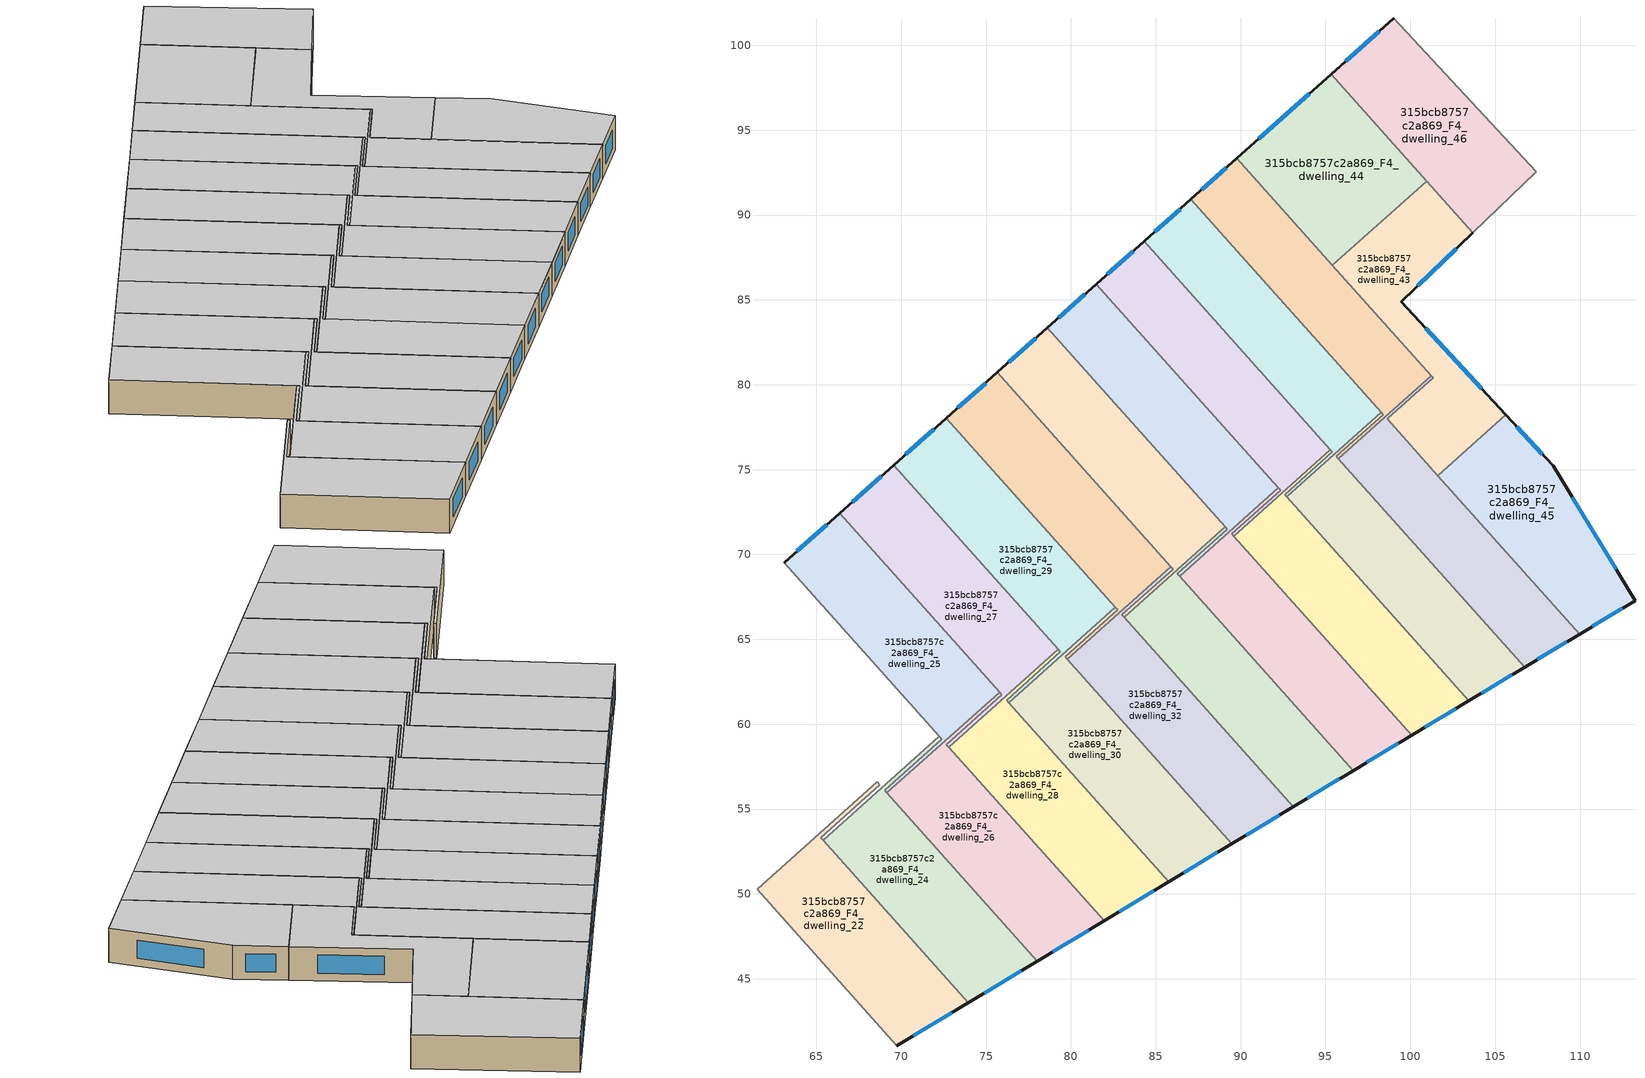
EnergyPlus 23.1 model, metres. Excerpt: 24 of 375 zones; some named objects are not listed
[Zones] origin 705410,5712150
315bcb8757c2a869_F4_dwelling_22
 floor to 315bcb8757c2a869_F3_dwelling_22 (EU_floor_Construction): 68.73,56.43 65.25,53.32 73.95,43.59 69.75,41.06 61.5,50.28 68.57,56.6 z12
 wall outside (EU_wall_Construction): 69.75,41.06 73.95,43.59 z12:15
 wall to 315bcb8757c2a869_F4_dwelling_21 (EU_wall_Construction): 68.57,56.6 61.5,50.28 z12:15
 wall to 315bcb8757c2a869_F4_dwelling_23 (EU_wall_Construction): 65.39,53.16 65.25,53.32 68.73,56.43 68.58,56.6 z12:15
 wall to 315bcb8757c2a869_F4_dwelling_20 (EU_wall_Construction): 61.5,50.28 69.75,41.06 z12:15
 wall to 315bcb8757c2a869_F4_dwelling_24 (EU_wall_Construction): 73.95,43.59 65.39,53.16 z12:15
 window (EU_Window_Construction): 70.72,41.64 72.98,43 z12.69:14.31
 ceiling to 315bcb8757c2a869_F5_dwelling_22 (EU_floor_Construction): 73.95,43.59 65.25,53.32 68.73,56.43 68.57,56.6 61.5,50.28 69.75,41.06 z15
315bcb8757c2a869_F4_dwelling_24
 floor to 315bcb8757c2a869_F3_dwelling_24 (EU_floor_Construction): 72.39,59.12 69.02,56.11 78.02,46.04 73.95,43.59 65.39,53.16 72.24,59.28 z12
 wall outside (EU_wall_Construction): 73.95,43.59 78.02,46.04 z12:15
 wall to 315bcb8757c2a869_F4_dwelling_23 (EU_wall_Construction): 72.24,59.28 65.39,53.16 z12:15
 wall to 315bcb8757c2a869_F4_dwelling_25 (EU_wall_Construction): 69.15,55.95 69.02,56.11 72.39,59.12 72.24,59.28 z12:15
 wall to 315bcb8757c2a869_F4_dwelling_26 (EU_wall_Construction): 78.02,46.04 69.16,55.95 z12:15
 window (EU_Window_Construction): 74.89,44.16 77.07,45.47 z12.69:14.31
 ceiling to 315bcb8757c2a869_F5_dwelling_24 (EU_floor_Construction): 78.02,46.04 69.02,56.11 72.39,59.12 72.24,59.28 65.39,53.16 73.95,43.59 z15
315bcb8757c2a869_F4_dwelling_25
 floor to 315bcb8757c2a869_F3_dwelling_25 (EU_floor_Construction): 66.37,72.42 75.79,61.88 69.16,55.95 69.02,56.11 72.39,59.12 63.1,69.5 z12
 wall outside (EU_wall_Construction): 66.37,72.42 63.1,69.5 z12:15
 wall to 315bcb8757c2a869_F4_dwelling_26 (EU_wall_Construction): 69.16,55.95 75.79,61.88 z12:15
 wall to 315bcb8757c2a869_F4_dwelling_23 (EU_wall_Construction): 63.1,69.5 72.24,59.28 z12:15
 wall to 315bcb8757c2a869_F4_dwelling_27 (EU_wall_Construction): 75.79,61.88 66.37,72.42 z12:15
 window (EU_Window_Construction): 65.62,71.75 63.86,70.18 z12.69:14.31
 ceiling to 315bcb8757c2a869_F5_dwelling_25 (EU_floor_Construction): 72.39,59.12 69.02,56.11 69.16,55.95 75.79,61.88 66.37,72.42 63.1,69.5 z15
315bcb8757c2a869_F4_dwelling_26
 floor to 315bcb8757c2a869_F3_dwelling_26 (EU_floor_Construction): 75.94,61.73 72.67,58.8 81.95,48.42 78.02,46.04 69.16,55.95 75.79,61.88 z12
 wall outside (EU_wall_Construction): 78.02,46.04 81.95,48.42 z12:15
 wall to 315bcb8757c2a869_F4_dwelling_27 (EU_wall_Construction): 72.8,58.65 72.67,58.8 75.94,61.73 75.79,61.88 z12:15
 wall to 315bcb8757c2a869_F4_dwelling_28 (EU_wall_Construction): 81.95,48.42 72.8,58.65 z12:15
 window (EU_Window_Construction): 78.93,46.59 81.04,47.87 z12.69:14.31
 ceiling to 315bcb8757c2a869_F5_dwelling_26 (EU_floor_Construction): 81.95,48.42 72.67,58.8 75.94,61.73 75.79,61.88 69.16,55.95 78.02,46.04 z15
315bcb8757c2a869_F4_dwelling_27
 floor to 315bcb8757c2a869_F3_dwelling_27 (EU_floor_Construction): 69.55,75.26 79.25,64.42 72.8,58.65 72.67,58.8 75.94,61.73 66.37,72.42 z12
 wall outside (EU_wall_Construction): 69.55,75.26 66.37,72.42 z12:15
 wall to 315bcb8757c2a869_F4_dwelling_28 (EU_wall_Construction): 72.8,58.65 79.25,64.42 z12:15
 wall to 315bcb8757c2a869_F4_dwelling_29 (EU_wall_Construction): 79.25,64.42 69.55,75.26 z12:15
 window (EU_Window_Construction): 68.82,74.61 67.11,73.08 z12.69:14.31
 ceiling to 315bcb8757c2a869_F5_dwelling_27 (EU_floor_Construction): 75.94,61.73 72.67,58.8 72.8,58.65 79.25,64.42 69.55,75.26 66.37,72.42 z15
315bcb8757c2a869_F4_dwelling_28
 floor to 315bcb8757c2a869_F3_dwelling_28 (EU_floor_Construction): 79.39,64.26 76.21,61.42 85.78,50.72 81.95,48.42 72.8,58.65 79.25,64.42 z12
 wall outside (EU_wall_Construction): 81.95,48.42 85.78,50.72 z12:15
 wall to 315bcb8757c2a869_F4_dwelling_29 (EU_wall_Construction): 76.34,61.27 76.21,61.42 79.39,64.26 79.25,64.42 z12:15
 wall to 315bcb8757c2a869_F4_dwelling_30 (EU_wall_Construction): 85.78,50.72 76.34,61.27 z12:15
 window (EU_Window_Construction): 82.84,48.95 84.89,50.19 z12.69:14.31
 ceiling to 315bcb8757c2a869_F5_dwelling_28 (EU_floor_Construction): 85.78,50.72 76.21,61.42 79.39,64.26 79.25,64.42 72.8,58.65 81.95,48.42 z15
315bcb8757c2a869_F4_dwelling_29
 floor to 315bcb8757c2a869_F3_dwelling_29 (EU_floor_Construction): 72.65,78.03 82.61,66.88 76.34,61.27 76.21,61.42 79.39,64.26 69.55,75.26 z12
 wall outside (EU_wall_Construction): 72.65,78.03 69.55,75.26 z12:15
 wall to 315bcb8757c2a869_F4_dwelling_30 (EU_wall_Construction): 76.34,61.27 82.61,66.88 z12:15
 wall to 315bcb8757c2a869_F4_dwelling_31 (EU_wall_Construction): 82.61,66.88 72.65,78.03 z12:15
 window (EU_Window_Construction): 71.93,77.39 70.27,75.9 z12.69:14.31
 ceiling to 315bcb8757c2a869_F5_dwelling_29 (EU_floor_Construction): 79.39,64.26 76.21,61.42 76.34,61.27 82.61,66.88 72.65,78.03 69.55,75.26 z15
315bcb8757c2a869_F4_dwelling_30
 floor to 315bcb8757c2a869_F3_dwelling_30 (EU_floor_Construction): 82.75,66.73 79.65,63.96 89.49,52.96 85.78,50.72 76.34,61.27 82.61,66.88 z12
 wall outside (EU_wall_Construction): 85.78,50.72 89.49,52.96 z12:15
 wall to 315bcb8757c2a869_F4_dwelling_31 (EU_wall_Construction): 79.78,63.82 79.65,63.96 82.75,66.73 82.61,66.88 z12:15
 wall to 315bcb8757c2a869_F4_dwelling_32 (EU_wall_Construction): 89.49,52.96 79.78,63.82 z12:15
 window (EU_Window_Construction): 86.64,51.24 88.63,52.44 z12.69:14.31
 ceiling to 315bcb8757c2a869_F5_dwelling_30 (EU_floor_Construction): 89.49,52.96 79.65,63.96 82.75,66.73 82.61,66.88 76.34,61.27 85.78,50.72 z15
315bcb8757c2a869_F4_dwelling_31
 floor to 315bcb8757c2a869_F3_dwelling_31 (EU_floor_Construction): 75.67,80.73 85.89,69.29 79.78,63.82 79.65,63.96 82.75,66.73 72.65,78.03 z12
 wall outside (EU_wall_Construction): 75.67,80.73 72.65,78.03 z12:15
 wall to 315bcb8757c2a869_F4_dwelling_32 (EU_wall_Construction): 79.78,63.82 85.89,69.29 z12:15
 wall to 315bcb8757c2a869_F4_dwelling_33 (EU_wall_Construction): 85.89,69.29 75.67,80.73 z12:15
 window (EU_Window_Construction): 74.97,80.1 73.35,78.65 z12.69:14.31
 ceiling to 315bcb8757c2a869_F5_dwelling_31 (EU_floor_Construction): 82.75,66.73 79.65,63.96 79.78,63.82 85.89,69.29 75.67,80.73 72.65,78.03 z15
315bcb8757c2a869_F4_dwelling_32
 floor to 315bcb8757c2a869_F3_dwelling_32 (EU_floor_Construction): 86.03,69.14 83.01,66.44 93.11,55.14 89.49,52.96 79.78,63.82 85.89,69.29 z12
 wall outside (EU_wall_Construction): 89.49,52.96 93.11,55.14 z12:15
 wall to 315bcb8757c2a869_F4_dwelling_33 (EU_wall_Construction): 83.13,66.3 83.01,66.44 86.03,69.14 85.89,69.29 z12:15
 wall to 315bcb8757c2a869_F4_dwelling_34 (EU_wall_Construction): 93.11,55.14 83.13,66.3 z12:15
 window (EU_Window_Construction): 90.33,53.47 92.27,54.64 z12.69:14.31
 ceiling to 315bcb8757c2a869_F5_dwelling_32 (EU_floor_Construction): 93.11,55.14 83.01,66.44 86.03,69.14 85.89,69.29 79.78,63.82 89.49,52.96 z15
315bcb8757c2a869_F4_dwelling_33
 floor to 315bcb8757c2a869_F3_dwelling_33 (EU_floor_Construction): 78.61,83.36 89.1,71.64 83.13,66.3 83.01,66.44 86.03,69.14 75.67,80.73 z12
 wall outside (EU_wall_Construction): 78.61,83.36 75.67,80.73 z12:15
 wall to 315bcb8757c2a869_F4_dwelling_34 (EU_wall_Construction): 83.13,66.3 89.1,71.64 z12:15
 wall to 315bcb8757c2a869_F4_dwelling_35 (EU_wall_Construction): 89.1,71.64 78.61,83.36 z12:15
 window (EU_Window_Construction): 77.93,82.75 76.35,81.34 z12.69:14.31
 ceiling to 315bcb8757c2a869_F5_dwelling_33 (EU_floor_Construction): 86.03,69.14 83.01,66.44 83.13,66.3 89.1,71.64 78.61,83.36 75.67,80.73 z15
315bcb8757c2a869_F4_dwelling_34
 floor to 315bcb8757c2a869_F3_dwelling_34 (EU_floor_Construction): 89.22,71.49 86.28,68.86 86.4,68.72 96.64,57.27 93.11,55.14 83.13,66.3 89.1,71.64 z12
 wall outside (EU_wall_Construction): 93.11,55.14 96.64,57.27 z12:15
 wall to 315bcb8757c2a869_F4_dwelling_35 (EU_wall_Construction): 86.4,68.72 86.28,68.86 89.22,71.49 89.1,71.64 z12:15
 wall to 315bcb8757c2a869_F4_dwelling_36 (EU_wall_Construction): 96.64,57.27 86.4,68.72 z12:15
 window (EU_Window_Construction): 93.93,55.63 95.82,56.78 z12.69:14.31
 ceiling to 315bcb8757c2a869_F5_dwelling_34 (EU_floor_Construction): 96.64,57.27 86.4,68.72 86.28,68.86 89.22,71.49 89.1,71.64 83.13,66.3 93.11,55.14 z15
315bcb8757c2a869_F4_dwelling_35
 floor to 315bcb8757c2a869_F3_dwelling_35 (EU_floor_Construction): 81.49,85.93 92.23,73.93 86.4,68.72 86.28,68.86 89.22,71.49 78.61,83.36 z12
 wall outside (EU_wall_Construction): 81.49,85.93 78.61,83.36 z12:15
 wall to 315bcb8757c2a869_F4_dwelling_36 (EU_wall_Construction): 86.4,68.72 92.23,73.93 z12:15
 wall to 315bcb8757c2a869_F4_dwelling_37 (EU_wall_Construction): 92.23,73.93 81.49,85.93 z12:15
 window (EU_Window_Construction): 80.83,85.34 79.28,83.96 z12.69:14.31
 ceiling to 315bcb8757c2a869_F5_dwelling_35 (EU_floor_Construction): 89.22,71.49 86.28,68.86 86.4,68.72 92.23,73.93 81.49,85.93 78.61,83.36 z15
315bcb8757c2a869_F4_dwelling_36
 floor to 315bcb8757c2a869_F3_dwelling_36 (EU_floor_Construction): 92.35,73.79 89.47,71.22 100.08,59.35 96.64,57.27 86.4,68.72 92.23,73.93 z12
 wall outside (EU_wall_Construction): 96.64,57.27 100.08,59.35 z12:15
 wall to 315bcb8757c2a869_F4_dwelling_37 (EU_wall_Construction): 89.59,71.08 89.47,71.22 92.35,73.79 92.23,73.93 z12:15
 wall to 315bcb8757c2a869_F4_dwelling_38 (EU_wall_Construction): 100.08,59.35 89.59,71.08 z12:15
 window (EU_Window_Construction): 97.44,57.75 99.29,58.87 z12.69:14.31
 ceiling to 315bcb8757c2a869_F5_dwelling_36 (EU_floor_Construction): 100.08,59.35 89.47,71.22 92.35,73.79 92.23,73.93 86.4,68.72 96.64,57.27 z15
315bcb8757c2a869_F4_dwelling_37
 floor to 315bcb8757c2a869_F3_dwelling_37 (EU_floor_Construction): 84.31,88.45 95.29,76.18 89.59,71.08 89.47,71.22 92.35,73.79 81.49,85.93 z12
 wall outside (EU_wall_Construction): 84.31,88.45 81.49,85.93 z12:15
 wall to 315bcb8757c2a869_F4_dwelling_38 (EU_wall_Construction): 89.59,71.08 95.29,76.18 z12:15
 wall to 315bcb8757c2a869_F4_dwelling_39 (EU_wall_Construction): 95.29,76.18 84.31,88.45 z12:15
 window (EU_Window_Construction): 83.66,87.87 82.15,86.52 z12.69:14.31
 ceiling to 315bcb8757c2a869_F5_dwelling_37 (EU_floor_Construction): 92.35,73.79 89.47,71.22 89.59,71.08 95.29,76.18 84.31,88.45 81.49,85.93 z15
315bcb8757c2a869_F4_dwelling_38
 floor to 315bcb8757c2a869_F3_dwelling_38 (EU_floor_Construction): 95.41,76.04 92.59,73.52 103.45,61.38 100.08,59.35 89.59,71.08 95.29,76.18 z12
 wall outside (EU_wall_Construction): 100.08,59.35 103.45,61.38 z12:15
 wall to 315bcb8757c2a869_F4_dwelling_39 (EU_wall_Construction): 92.71,73.39 92.59,73.52 95.41,76.04 95.29,76.18 z12:15
 wall to 315bcb8757c2a869_F4_dwelling_40 (EU_wall_Construction): 103.45,61.38 92.71,73.39 z12:15
 window (EU_Window_Construction): 100.86,59.82 102.67,60.91 z12.69:14.31
 ceiling to 315bcb8757c2a869_F5_dwelling_38 (EU_floor_Construction): 103.45,61.38 92.59,73.52 95.41,76.04 95.29,76.18 89.59,71.08 100.08,59.35 z15
315bcb8757c2a869_F4_dwelling_39
 floor to 315bcb8757c2a869_F3_dwelling_39 (EU_floor_Construction): 87.07,90.92 98.29,78.38 92.71,73.39 92.59,73.52 95.41,76.04 84.31,88.45 z12
 wall outside (EU_wall_Construction): 87.07,90.92 84.31,88.45 z12:15
 wall to 315bcb8757c2a869_F4_dwelling_40 (EU_wall_Construction): 92.71,73.39 98.29,78.38 z12:15
 wall to 315bcb8757c2a869_F4_dwelling_41 (EU_wall_Construction): 98.29,78.38 87.07,90.92 z12:15
 window (EU_Window_Construction): 86.43,90.35 84.95,89.02 z12.69:14.31
 ceiling to 315bcb8757c2a869_F5_dwelling_39 (EU_floor_Construction): 95.41,76.04 92.59,73.52 92.71,73.39 98.29,78.38 87.07,90.92 84.31,88.45 z15
315bcb8757c2a869_F4_dwelling_40
 floor to 315bcb8757c2a869_F3_dwelling_40 (EU_floor_Construction): 98.41,78.24 95.65,75.78 106.75,63.36 103.45,61.38 92.71,73.39 98.29,78.38 z12
 wall outside (EU_wall_Construction): 103.45,61.38 106.75,63.36 z12:15
 wall to 315bcb8757c2a869_F4_dwelling_41 (EU_wall_Construction): 98.4,78.24 98.29,78.38 / 95.76,75.65 95.65,75.78 98.41,78.24 z12:15
 wall to 315bcb8757c2a869_F4_dwelling_42 (EU_wall_Construction): 106.75,63.36 95.76,75.65 z12:15
 window (EU_Window_Construction): 104.21,61.84 105.98,62.9 z12.69:14.31
 ceiling to 315bcb8757c2a869_F5_dwelling_40 (EU_floor_Construction): 106.75,63.36 95.65,75.78 98.41,78.24 98.29,78.38 92.71,73.39 103.45,61.38 z15
315bcb8757c2a869_F4_dwelling_41
 floor to 315bcb8757c2a869_F3_dwelling_41 (EU_floor_Construction): 89.78,93.34 101.22,80.53 95.76,75.65 95.65,75.78 98.41,78.24 87.07,90.92 z12
 wall outside (EU_wall_Construction): 89.78,93.34 87.07,90.92 z12:15
 wall to 315bcb8757c2a869_F4_dwelling_42 (EU_wall_Construction): 95.76,75.65 101.22,80.53 z12:15
 wall to 315bcb8757c2a869_F4_dwelling_43 (EU_wall_Construction): 101.22,80.53 95.41,87.04 z12:15
 wall to 315bcb8757c2a869_F4_dwelling_44 (EU_wall_Construction): 95.41,87.04 89.78,93.34 z12:15
 window (EU_Window_Construction): 89.15,92.78 87.7,91.48 z12.69:14.31
 ceiling to 315bcb8757c2a869_F5_dwelling_41 (EU_floor_Construction): 98.41,78.24 95.65,75.78 95.76,75.65 101.22,80.53 89.78,93.34 87.07,90.92 z15
315bcb8757c2a869_F4_dwelling_42
 floor to 315bcb8757c2a869_F3_dwelling_42 (EU_floor_Construction): 101.34,80.4 98.64,77.99 109.97,65.31 106.75,63.36 95.76,75.65 101.22,80.53 z12
 wall outside (EU_wall_Construction): 106.75,63.36 109.97,65.31 z12:15
 wall to 315bcb8757c2a869_F4_dwelling_43 (EU_wall_Construction): 101.63,74.64 98.64,77.99 101.34,80.4 101.22,80.53 z12:15
 wall to 315bcb8757c2a869_F4_dwelling_45 (EU_wall_Construction): 109.97,65.31 101.63,74.64 z12:15
 window (EU_Window_Construction): 107.49,63.81 109.22,64.86 z12.69:14.31
 ceiling to 315bcb8757c2a869_F5_dwelling_42 (EU_floor_Construction): 109.97,65.31 98.64,77.99 101.34,80.4 101.22,80.53 95.76,75.65 106.75,63.36 z15
315bcb8757c2a869_F4_dwelling_43
 floor to 315bcb8757c2a869_F3_dwelling_43 (EU_floor_Construction): 103.69,88.95 99.47,84.88 105.64,78.23 101.63,74.64 98.64,77.99 101.34,80.4 95.41,87.04 100.96,92 z12
 wall outside (EU_wall_Construction): 105.64,78.23 99.47,84.88 103.69,88.95 z12:15
 wall to 315bcb8757c2a869_F4_dwelling_44 (EU_wall_Construction): 100.96,92 95.41,87.04 z12:15
 wall to 315bcb8757c2a869_F4_dwelling_45 (EU_wall_Construction): 101.63,74.64 105.64,78.23 z12:15
 wall to 315bcb8757c2a869_F4_dwelling_46 (EU_wall_Construction): 103.69,88.95 100.96,92 z12:15
 window (EU_Window_Construction): 100.45,85.83 102.71,88.01 / 104.21,79.77 100.9,83.34 z12.69:14.31
 ceiling to 315bcb8757c2a869_F5_dwelling_43 (EU_floor_Construction): 105.64,78.23 99.47,84.88 103.69,88.95 100.96,92 95.41,87.04 101.34,80.4 98.64,77.99 101.63,74.64 z15
315bcb8757c2a869_F4_dwelling_44
 floor to 315bcb8757c2a869_F3_dwelling_44 (EU_floor_Construction): 95.33,98.3 100.96,92 95.41,87.04 89.78,93.34 z12
 wall outside (EU_wall_Construction): 95.33,98.3 89.78,93.34 z12:15
 wall to 315bcb8757c2a869_F4_dwelling_46 (EU_wall_Construction): 100.96,92 95.33,98.3 z12:15
 window (EU_Window_Construction): 94.05,97.15 91.06,94.48 z12.69:14.31
 ceiling to 315bcb8757c2a869_F5_dwelling_44 (EU_floor_Construction): 100.96,92 95.33,98.3 89.78,93.34 95.41,87.04 z15
315bcb8757c2a869_F4_dwelling_45
 floor to 315bcb8757c2a869_F3_dwelling_45 (EU_floor_Construction): 108.43,75.21 113.24,67.28 109.97,65.31 101.63,74.64 105.64,78.23 z12
 wall outside (EU_wall_Construction): 109.97,65.31 113.24,67.28 108.43,75.21 105.64,78.23 z12:15
 window (EU_Window_Construction): 107.79,75.91 106.29,77.53 / 112.13,69.12 109.55,73.38 / 110.73,65.76 112.48,66.82 z12.69:14.31
 ceiling to 315bcb8757c2a869_F5_dwelling_45 (EU_floor_Construction): 113.24,67.28 108.43,75.21 105.64,78.23 101.63,74.64 109.97,65.31 z15
315bcb8757c2a869_F4_dwelling_46
 floor to 315bcb8757c2a869_F3_dwelling_46 (EU_floor_Construction): 99.02,101.59 107.41,92.54 103.69,88.95 95.33,98.3 z12
 wall outside (EU_wall_Construction): 99.02,101.59 95.33,98.3 z12:15
 wall adiabatic (EU_wall_Construction): 103.69,88.95 107.41,92.54 99.02,101.59 z12:15
 window (EU_Window_Construction): 98.17,100.83 96.18,99.06 z12.69:14.31
 ceiling to 315bcb8757c2a869_F5_dwelling_46 (EU_floor_Construction): 107.41,92.54 99.02,101.59 95.33,98.3 103.69,88.95 z15
[Building]
EU S2 Campaign: North Axis=0; Terrain=City; Solar Distribution=FullExterior
[Site:Location]
London: Latitude=51.5; Longitude=-0.5; Time Zone=0; Elevation=25
[SizingPeriod:WeatherFileDays]
AnnualSizingPeriod: Begin Month=1; Begin Day of Month=1; End Month=12; End Day of Month=31; Day of Week for Start Day=Monday; Use Weather File Daylight Saving Period=No; Use Weather File Rain and Snow Indicators=No
[MATERIAL]
EU_InternalMass_Material: Roughness=MediumRough; Thickness=0.1; Conductivity=1; Density=1800; Specific Heat=900; Thermal Absorptance=0.9; Solar Absorptance=0.7; Visible Absorptance=0.7
[MATERIAL:NOMASS] Roughness=MediumRough; Thermal Absorptance=0.9; Solar Absorptance=0.7; Visible Absorptance=0.7
Name | Thermal Resistance
EU_wall_NoMass | 0.635353
EU_floor_NoMass | 1.96382
[WINDOWMATERIAL:SIMPLEGLAZINGSYSTEM]
EU_Window_SimpleGlazing: UFactor=2.96269; Solar Heat Gain Coefficient=0.76; Visible Transmittance=0.76
[CONSTRUCTION]
EU_wall_Construction: EU_wall_NoMass
EU_floor_Construction: EU_floor_NoMass
EU_Window_Construction: EU_Window_SimpleGlazing
EU_InternalMass_Construction: EU_InternalMass_Material
[ZONE] Type=1; Multiplier=1; Ceiling Height=autocalculate; Floor Area=autocalculate; Part of Total Floor Area=Yes
Name | Volume
315bcb8757c2a869_F4_dwelling_22; 315bcb8757c2a869_F4_dwelling_42 | 188.76
315bcb8757c2a869_F4_dwelling_24; 315bcb8757c2a869_F4_dwelling_28; 315bcb8757c2a869_F4_dwelling_31; 315bcb8757c2a869_F4_dwelling_40 | 188.769
315bcb8757c2a869_F4_dwelling_25; 315bcb8757c2a869_F4_dwelling_36 | 188.786
315bcb8757c2a869_F4_dwelling_26 | 188.774
315bcb8757c2a869_F4_dwelling_27 | 188.78
315bcb8757c2a869_F4_dwelling_29 | 188.737
315bcb8757c2a869_F4_dwelling_30 | 188.81
315bcb8757c2a869_F4_dwelling_32 | 188.796
315bcb8757c2a869_F4_dwelling_33 | 188.805
315bcb8757c2a869_F4_dwelling_34 | 188.767
315bcb8757c2a869_F4_dwelling_35 | 188.752
315bcb8757c2a869_F4_dwelling_37 | 188.779
315bcb8757c2a869_F4_dwelling_38 | 188.756
315bcb8757c2a869_F4_dwelling_39 | 188.775
315bcb8757c2a869_F4_dwelling_41 | 188.809
315bcb8757c2a869_F4_dwelling_43 | 188.777
315bcb8757c2a869_F4_dwelling_44 | 188.77
315bcb8757c2a869_F4_dwelling_45 | 188.792
315bcb8757c2a869_F4_dwelling_46 | 188.787
[INTERNALMASS] Construction=EU_InternalMass_Construction
Name | Zone or ZoneList | Surface Area
315bcb8757c2a869_F4_dwelling_22_EU_InternalMass | 315bcb8757c2a869_F4_dwelling_22 | 62.9205
315bcb8757c2a869_F4_dwelling_24_EU_InternalMass | 315bcb8757c2a869_F4_dwelling_24 | 62.9239
315bcb8757c2a869_F4_dwelling_25_EU_InternalMass | 315bcb8757c2a869_F4_dwelling_25 | 62.9283
315bcb8757c2a869_F4_dwelling_26_EU_InternalMass | 315bcb8757c2a869_F4_dwelling_26 | 62.9248
315bcb8757c2a869_F4_dwelling_27_EU_InternalMass | 315bcb8757c2a869_F4_dwelling_27 | 62.9261
315bcb8757c2a869_F4_dwelling_28_EU_InternalMass | 315bcb8757c2a869_F4_dwelling_28 | 62.9238
315bcb8757c2a869_F4_dwelling_29_EU_InternalMass | 315bcb8757c2a869_F4_dwelling_29 | 62.9125
315bcb8757c2a869_F4_dwelling_30_EU_InternalMass | 315bcb8757c2a869_F4_dwelling_30 | 62.9361
315bcb8757c2a869_F4_dwelling_31_EU_InternalMass | 315bcb8757c2a869_F4_dwelling_31 | 62.9235
315bcb8757c2a869_F4_dwelling_32_EU_InternalMass | 315bcb8757c2a869_F4_dwelling_32 | 62.9315
315bcb8757c2a869_F4_dwelling_33_EU_InternalMass | 315bcb8757c2a869_F4_dwelling_33 | 62.9351
315bcb8757c2a869_F4_dwelling_34_EU_InternalMass | 315bcb8757c2a869_F4_dwelling_34 | 62.9226
315bcb8757c2a869_F4_dwelling_35_EU_InternalMass | 315bcb8757c2a869_F4_dwelling_35 | 62.9183
315bcb8757c2a869_F4_dwelling_36_EU_InternalMass | 315bcb8757c2a869_F4_dwelling_36 | 62.9285
315bcb8757c2a869_F4_dwelling_37_EU_InternalMass | 315bcb8757c2a869_F4_dwelling_37 | 62.9276
315bcb8757c2a869_F4_dwelling_38_EU_InternalMass | 315bcb8757c2a869_F4_dwelling_38 | 62.9201
315bcb8757c2a869_F4_dwelling_39_EU_InternalMass | 315bcb8757c2a869_F4_dwelling_39 | 62.9239
315bcb8757c2a869_F4_dwelling_40_EU_InternalMass | 315bcb8757c2a869_F4_dwelling_40 | 62.9227
315bcb8757c2a869_F4_dwelling_41_EU_InternalMass | 315bcb8757c2a869_F4_dwelling_41 | 62.9348
315bcb8757c2a869_F4_dwelling_42_EU_InternalMass | 315bcb8757c2a869_F4_dwelling_42 | 62.9203
315bcb8757c2a869_F4_dwelling_43_EU_InternalMass | 315bcb8757c2a869_F4_dwelling_43 | 62.9263
315bcb8757c2a869_F4_dwelling_44_EU_InternalMass | 315bcb8757c2a869_F4_dwelling_44 | 62.921
315bcb8757c2a869_F4_dwelling_45_EU_InternalMass | 315bcb8757c2a869_F4_dwelling_45 | 62.9304
315bcb8757c2a869_F4_dwelling_46_EU_InternalMass | 315bcb8757c2a869_F4_dwelling_46 | 62.9291
[OTHEREQUIPMENT] Fuel Type=Electricity; Design Level Calculation Method=Watts/Area; Power per Zone Floor Area=1; Fraction Latent=0; Fraction Radiant=0; Fraction Lost=0; Carbon Dioxide Generation Rate=0; EndUse Subcategory=EU_Step8_InternalGains
Name | Zone or ZoneList or Space or SpaceList | Schedule
EU_Step8_InternalGain_315bcb8757c2a869_F4_dwelling_22_f000 | 315bcb8757c2a869_F4_dwelling_22 | EU_Step8_GainSchedule_315bcb8757c2a869_F4_dwelling_22_f000
EU_Step8_InternalGain_315bcb8757c2a869_F4_dwelling_24_f000 | 315bcb8757c2a869_F4_dwelling_24 | EU_Step8_GainSchedule_315bcb8757c2a869_F4_dwelling_24_f000
EU_Step8_InternalGain_315bcb8757c2a869_F4_dwelling_25_f000 | 315bcb8757c2a869_F4_dwelling_25 | EU_Step8_GainSchedule_315bcb8757c2a869_F4_dwelling_25_f000
EU_Step8_InternalGain_315bcb8757c2a869_F4_dwelling_26_f000 | 315bcb8757c2a869_F4_dwelling_26 | EU_Step8_GainSchedule_315bcb8757c2a869_F4_dwelling_26_f000
EU_Step8_InternalGain_315bcb8757c2a869_F4_dwelling_27_f000 | 315bcb8757c2a869_F4_dwelling_27 | EU_Step8_GainSchedule_315bcb8757c2a869_F4_dwelling_27_f000
EU_Step8_InternalGain_315bcb8757c2a869_F4_dwelling_28_f000 | 315bcb8757c2a869_F4_dwelling_28 | EU_Step8_GainSchedule_315bcb8757c2a869_F4_dwelling_28_f000
EU_Step8_InternalGain_315bcb8757c2a869_F4_dwelling_29_f000 | 315bcb8757c2a869_F4_dwelling_29 | EU_Step8_GainSchedule_315bcb8757c2a869_F4_dwelling_29_f000
EU_Step8_InternalGain_315bcb8757c2a869_F4_dwelling_30_f000 | 315bcb8757c2a869_F4_dwelling_30 | EU_Step8_GainSchedule_315bcb8757c2a869_F4_dwelling_30_f000
EU_Step8_InternalGain_315bcb8757c2a869_F4_dwelling_31_f000 | 315bcb8757c2a869_F4_dwelling_31 | EU_Step8_GainSchedule_315bcb8757c2a869_F4_dwelling_31_f000
EU_Step8_InternalGain_315bcb8757c2a869_F4_dwelling_32_f000 | 315bcb8757c2a869_F4_dwelling_32 | EU_Step8_GainSchedule_315bcb8757c2a869_F4_dwelling_32_f000
EU_Step8_InternalGain_315bcb8757c2a869_F4_dwelling_33_f000 | 315bcb8757c2a869_F4_dwelling_33 | EU_Step8_GainSchedule_315bcb8757c2a869_F4_dwelling_33_f000
EU_Step8_InternalGain_315bcb8757c2a869_F4_dwelling_34_f000 | 315bcb8757c2a869_F4_dwelling_34 | EU_Step8_GainSchedule_315bcb8757c2a869_F4_dwelling_34_f000
EU_Step8_InternalGain_315bcb8757c2a869_F4_dwelling_35_f000 | 315bcb8757c2a869_F4_dwelling_35 | EU_Step8_GainSchedule_315bcb8757c2a869_F4_dwelling_35_f000
EU_Step8_InternalGain_315bcb8757c2a869_F4_dwelling_36_f000 | 315bcb8757c2a869_F4_dwelling_36 | EU_Step8_GainSchedule_315bcb8757c2a869_F4_dwelling_36_f000
EU_Step8_InternalGain_315bcb8757c2a869_F4_dwelling_37_f000 | 315bcb8757c2a869_F4_dwelling_37 | EU_Step8_GainSchedule_315bcb8757c2a869_F4_dwelling_37_f000
EU_Step8_InternalGain_315bcb8757c2a869_F4_dwelling_38_f000 | 315bcb8757c2a869_F4_dwelling_38 | EU_Step8_GainSchedule_315bcb8757c2a869_F4_dwelling_38_f000
EU_Step8_InternalGain_315bcb8757c2a869_F4_dwelling_39_f000 | 315bcb8757c2a869_F4_dwelling_39 | EU_Step8_GainSchedule_315bcb8757c2a869_F4_dwelling_39_f000
EU_Step8_InternalGain_315bcb8757c2a869_F4_dwelling_40_f000 | 315bcb8757c2a869_F4_dwelling_40 | EU_Step8_GainSchedule_315bcb8757c2a869_F4_dwelling_40_f000
EU_Step8_InternalGain_315bcb8757c2a869_F4_dwelling_41_f000 | 315bcb8757c2a869_F4_dwelling_41 | EU_Step8_GainSchedule_315bcb8757c2a869_F4_dwelling_41_f000
EU_Step8_InternalGain_315bcb8757c2a869_F4_dwelling_42_f000 | 315bcb8757c2a869_F4_dwelling_42 | EU_Step8_GainSchedule_315bcb8757c2a869_F4_dwelling_42_f000
EU_Step8_InternalGain_315bcb8757c2a869_F4_dwelling_43_f000 | 315bcb8757c2a869_F4_dwelling_43 | EU_Step8_GainSchedule_315bcb8757c2a869_F4_dwelling_43_f000
EU_Step8_InternalGain_315bcb8757c2a869_F4_dwelling_44_f000 | 315bcb8757c2a869_F4_dwelling_44 | EU_Step8_GainSchedule_315bcb8757c2a869_F4_dwelling_44_f000
EU_Step8_InternalGain_315bcb8757c2a869_F4_dwelling_45_f000 | 315bcb8757c2a869_F4_dwelling_45 | EU_Step8_GainSchedule_315bcb8757c2a869_F4_dwelling_45_f000
EU_Step8_InternalGain_315bcb8757c2a869_F4_dwelling_46_f000 | 315bcb8757c2a869_F4_dwelling_46 | EU_Step8_GainSchedule_315bcb8757c2a869_F4_dwelling_46_f000
[ZONEVENTILATION:DESIGNFLOWRATE] Schedule=EU_AlwaysOn; Design Flow Rate Calculation Method=AirChanges/Hour; Air Changes per Hour=0.555504; Ventilation Type=Natural; Fan Pressure Rise=0; Fan Total Efficiency=1; Constant Term Coefficient=1; Temperature Term Coefficient=0; Velocity Term Coefficient=0; Velocity Squared Term Coefficient=0; Minimum Indoor Temperature=-100; Maximum Indoor Temperature=100; Delta Temperature=-100; Minimum Outdoor Temperature=-100; Maximum Outdoor Temperature=100; Maximum Wind Speed=40
Name | Zone or ZoneList or Space or SpaceList
EU_ConstantAir_315bcb8757c2a869_F4_dwelling_22 | 315bcb8757c2a869_F4_dwelling_22
EU_ConstantAir_315bcb8757c2a869_F4_dwelling_24 | 315bcb8757c2a869_F4_dwelling_24
EU_ConstantAir_315bcb8757c2a869_F4_dwelling_25 | 315bcb8757c2a869_F4_dwelling_25
EU_ConstantAir_315bcb8757c2a869_F4_dwelling_26 | 315bcb8757c2a869_F4_dwelling_26
EU_ConstantAir_315bcb8757c2a869_F4_dwelling_27 | 315bcb8757c2a869_F4_dwelling_27
EU_ConstantAir_315bcb8757c2a869_F4_dwelling_28 | 315bcb8757c2a869_F4_dwelling_28
EU_ConstantAir_315bcb8757c2a869_F4_dwelling_29 | 315bcb8757c2a869_F4_dwelling_29
EU_ConstantAir_315bcb8757c2a869_F4_dwelling_30 | 315bcb8757c2a869_F4_dwelling_30
EU_ConstantAir_315bcb8757c2a869_F4_dwelling_31 | 315bcb8757c2a869_F4_dwelling_31
EU_ConstantAir_315bcb8757c2a869_F4_dwelling_32 | 315bcb8757c2a869_F4_dwelling_32
EU_ConstantAir_315bcb8757c2a869_F4_dwelling_33 | 315bcb8757c2a869_F4_dwelling_33
EU_ConstantAir_315bcb8757c2a869_F4_dwelling_34 | 315bcb8757c2a869_F4_dwelling_34
EU_ConstantAir_315bcb8757c2a869_F4_dwelling_35 | 315bcb8757c2a869_F4_dwelling_35
EU_ConstantAir_315bcb8757c2a869_F4_dwelling_36 | 315bcb8757c2a869_F4_dwelling_36
EU_ConstantAir_315bcb8757c2a869_F4_dwelling_37 | 315bcb8757c2a869_F4_dwelling_37
EU_ConstantAir_315bcb8757c2a869_F4_dwelling_38 | 315bcb8757c2a869_F4_dwelling_38
EU_ConstantAir_315bcb8757c2a869_F4_dwelling_39 | 315bcb8757c2a869_F4_dwelling_39
EU_ConstantAir_315bcb8757c2a869_F4_dwelling_40 | 315bcb8757c2a869_F4_dwelling_40
EU_ConstantAir_315bcb8757c2a869_F4_dwelling_41 | 315bcb8757c2a869_F4_dwelling_41
EU_ConstantAir_315bcb8757c2a869_F4_dwelling_42 | 315bcb8757c2a869_F4_dwelling_42
EU_ConstantAir_315bcb8757c2a869_F4_dwelling_43 | 315bcb8757c2a869_F4_dwelling_43
EU_ConstantAir_315bcb8757c2a869_F4_dwelling_44 | 315bcb8757c2a869_F4_dwelling_44
EU_ConstantAir_315bcb8757c2a869_F4_dwelling_45 | 315bcb8757c2a869_F4_dwelling_45
EU_ConstantAir_315bcb8757c2a869_F4_dwelling_46 | 315bcb8757c2a869_F4_dwelling_46
[HVACTEMPLATE:ZONE:IDEALLOADSAIRSYSTEM] System Availability Schedule=EU_AlwaysOn; Maximum Heating Supply Air Temperature=50; Minimum Cooling Supply Air Temperature=13; Maximum Heating Supply Air Humidity Ratio=0.0156; Minimum Cooling Supply Air Humidity Ratio=0.0077; Heating Limit=NoLimit; Cooling Limit=NoLimit; Heating Availability Schedule=EU_AlwaysOn; Cooling Availability Schedule=EU_CoolingOff; Dehumidification Control Type=ConstantSensibleHeatRatio; Cooling Sensible Heat Ratio=0.7; Dehumidification Setpoint=60; Humidification Control Type=None; Humidification Setpoint=30; Outdoor Air Method=None; Outdoor Air Flow Rate per Person=0.00944; Outdoor Air Flow Rate per Zone Floor Area=0; Outdoor Air Flow Rate per Zone=0; Demand Controlled Ventilation Type=None; Outdoor Air Economizer Type=NoEconomizer; Heat Recovery Type=None; Sensible Heat Recovery Effectiveness=0.7; Latent Heat Recovery Effectiveness=0.65
Name | Template Thermostat
315bcb8757c2a869_F4_dwelling_22 | EU_HeatOnly_315bcb8757c2a869_F4_dwelling_22
315bcb8757c2a869_F4_dwelling_24 | EU_HeatOnly_315bcb8757c2a869_F4_dwelling_24
315bcb8757c2a869_F4_dwelling_25 | EU_HeatOnly_315bcb8757c2a869_F4_dwelling_25
315bcb8757c2a869_F4_dwelling_26 | EU_HeatOnly_315bcb8757c2a869_F4_dwelling_26
315bcb8757c2a869_F4_dwelling_27 | EU_HeatOnly_315bcb8757c2a869_F4_dwelling_27
315bcb8757c2a869_F4_dwelling_28 | EU_HeatOnly_315bcb8757c2a869_F4_dwelling_28
315bcb8757c2a869_F4_dwelling_29 | EU_HeatOnly_315bcb8757c2a869_F4_dwelling_29
315bcb8757c2a869_F4_dwelling_30 | EU_HeatOnly_315bcb8757c2a869_F4_dwelling_30
315bcb8757c2a869_F4_dwelling_31 | EU_HeatOnly_315bcb8757c2a869_F4_dwelling_31
315bcb8757c2a869_F4_dwelling_32 | EU_HeatOnly_315bcb8757c2a869_F4_dwelling_32
315bcb8757c2a869_F4_dwelling_33 | EU_HeatOnly_315bcb8757c2a869_F4_dwelling_33
315bcb8757c2a869_F4_dwelling_34 | EU_HeatOnly_315bcb8757c2a869_F4_dwelling_34
315bcb8757c2a869_F4_dwelling_35 | EU_HeatOnly_315bcb8757c2a869_F4_dwelling_35
315bcb8757c2a869_F4_dwelling_36 | EU_HeatOnly_315bcb8757c2a869_F4_dwelling_36
315bcb8757c2a869_F4_dwelling_37 | EU_HeatOnly_315bcb8757c2a869_F4_dwelling_37
315bcb8757c2a869_F4_dwelling_38 | EU_HeatOnly_315bcb8757c2a869_F4_dwelling_38
315bcb8757c2a869_F4_dwelling_39 | EU_HeatOnly_315bcb8757c2a869_F4_dwelling_39
315bcb8757c2a869_F4_dwelling_40 | EU_HeatOnly_315bcb8757c2a869_F4_dwelling_40
315bcb8757c2a869_F4_dwelling_41 | EU_HeatOnly_315bcb8757c2a869_F4_dwelling_41
315bcb8757c2a869_F4_dwelling_42 | EU_HeatOnly_315bcb8757c2a869_F4_dwelling_42
315bcb8757c2a869_F4_dwelling_43 | EU_HeatOnly_315bcb8757c2a869_F4_dwelling_43
315bcb8757c2a869_F4_dwelling_44 | EU_HeatOnly_315bcb8757c2a869_F4_dwelling_44
315bcb8757c2a869_F4_dwelling_45 | EU_HeatOnly_315bcb8757c2a869_F4_dwelling_45
315bcb8757c2a869_F4_dwelling_46 | EU_HeatOnly_315bcb8757c2a869_F4_dwelling_46
[SIZING:ZONE] Zone Cooling Design Supply Air Temperature Input Method=SupplyAirTemperature; Zone Cooling Design Supply Air Temperature=13; Zone Heating Design Supply Air Temperature Input Method=SupplyAirTemperature; Zone Heating Design Supply Air Temperature=50; Zone Cooling Design Supply Air Humidity Ratio=0.008; Zone Heating Design Supply Air Humidity Ratio=0.008; Cooling Design Air Flow Method=DesignDay; Cooling Design Air Flow Rate=0; Cooling Minimum Air Flow per Zone Floor Area=0.000762; Cooling Minimum Air Flow=0; Cooling Minimum Air Flow Fraction=0.2; Heating Design Air Flow Method=DesignDay; Heating Design Air Flow Rate=0; Heating Maximum Air Flow per Zone Floor Area=0.002032; Heating Maximum Air Flow=0.141576; Heating Maximum Air Flow Fraction=0.3; Account for Dedicated Outdoor Air System=No; Dedicated Outdoor Air System Control Strategy=NeutralSupplyAir; Dedicated Outdoor Air Low Setpoint Temperature for Design=autosize; Dedicated Outdoor Air High Setpoint Temperature for Design=autosize; Zone Load Sizing Method=Sensible Load Only No Latent Load; Zone Latent Cooling Design Supply Air Humidity Ratio Input Method=HumidityRatioDifference; Zone Cooling Design Supply Air Humidity Ratio Difference=0.005; Zone Latent Heating Design Supply Air Humidity Ratio Input Method=HumidityRatioDifference; Zone Humidification Design Supply Air Humidity Ratio Difference=0.005
315bcb8757c2a869_F4_dwelling_22; 315bcb8757c2a869_F4_dwelling_24; 315bcb8757c2a869_F4_dwelling_25; 315bcb8757c2a869_F4_dwelling_26; 315bcb8757c2a869_F4_dwelling_27; 315bcb8757c2a869_F4_dwelling_28; 315bcb8757c2a869_F4_dwelling_29; 315bcb8757c2a869_F4_dwelling_30; 315bcb8757c2a869_F4_dwelling_31; 315bcb8757c2a869_F4_dwelling_32; 315bcb8757c2a869_F4_dwelling_33; 315bcb8757c2a869_F4_dwelling_34; 315bcb8757c2a869_F4_dwelling_35; 315bcb8757c2a869_F4_dwelling_36; 315bcb8757c2a869_F4_dwelling_37; 315bcb8757c2a869_F4_dwelling_38; 315bcb8757c2a869_F4_dwelling_39; 315bcb8757c2a869_F4_dwelling_40; 315bcb8757c2a869_F4_dwelling_41; 315bcb8757c2a869_F4_dwelling_42; 315bcb8757c2a869_F4_dwelling_43; 315bcb8757c2a869_F4_dwelling_44; 315bcb8757c2a869_F4_dwelling_45; 315bcb8757c2a869_F4_dwelling_46
[SCHEDULE:CONSTANT]
Name | Hourly Value
EU_AlwaysOn | 1
EU_CoolingOff | 0
[SCHEDULE:FILE] Column Number=1; Rows to Skip at Top=0; Number of Hours of Data=8760; Column Separator=Comma; Interpolate to Timestep=No; Minutes per Item=60; Adjust Schedule for Daylight Savings=Yes
Name | File
EU_Step8_GainSchedule_315bcb8757c2a869_F4_dwelling_22_f000 | ../../schedules/315bcb8757c2a869/315bcb8757c2a869_F4_dwelling_22_f000_gain.csv
EU_Step8_GainSchedule_315bcb8757c2a869_F4_dwelling_24_f000 | ../../schedules/315bcb8757c2a869/315bcb8757c2a869_F4_dwelling_24_f000_gain.csv
EU_Step8_GainSchedule_315bcb8757c2a869_F4_dwelling_25_f000 | ../../schedules/315bcb8757c2a869/315bcb8757c2a869_F4_dwelling_25_f000_gain.csv
EU_Step8_GainSchedule_315bcb8757c2a869_F4_dwelling_26_f000 | ../../schedules/315bcb8757c2a869/315bcb8757c2a869_F4_dwelling_26_f000_gain.csv
EU_Step8_GainSchedule_315bcb8757c2a869_F4_dwelling_27_f000 | ../../schedules/315bcb8757c2a869/315bcb8757c2a869_F4_dwelling_27_f000_gain.csv
EU_Step8_GainSchedule_315bcb8757c2a869_F4_dwelling_28_f000 | ../../schedules/315bcb8757c2a869/315bcb8757c2a869_F4_dwelling_28_f000_gain.csv
EU_Step8_GainSchedule_315bcb8757c2a869_F4_dwelling_29_f000 | ../../schedules/315bcb8757c2a869/315bcb8757c2a869_F4_dwelling_29_f000_gain.csv
EU_Step8_GainSchedule_315bcb8757c2a869_F4_dwelling_30_f000 | ../../schedules/315bcb8757c2a869/315bcb8757c2a869_F4_dwelling_30_f000_gain.csv
EU_Step8_GainSchedule_315bcb8757c2a869_F4_dwelling_31_f000 | ../../schedules/315bcb8757c2a869/315bcb8757c2a869_F4_dwelling_31_f000_gain.csv
EU_Step8_GainSchedule_315bcb8757c2a869_F4_dwelling_32_f000 | ../../schedules/315bcb8757c2a869/315bcb8757c2a869_F4_dwelling_32_f000_gain.csv
EU_Step8_GainSchedule_315bcb8757c2a869_F4_dwelling_33_f000 | ../../schedules/315bcb8757c2a869/315bcb8757c2a869_F4_dwelling_33_f000_gain.csv
EU_Step8_GainSchedule_315bcb8757c2a869_F4_dwelling_34_f000 | ../../schedules/315bcb8757c2a869/315bcb8757c2a869_F4_dwelling_34_f000_gain.csv
EU_Step8_GainSchedule_315bcb8757c2a869_F4_dwelling_35_f000 | ../../schedules/315bcb8757c2a869/315bcb8757c2a869_F4_dwelling_35_f000_gain.csv
EU_Step8_GainSchedule_315bcb8757c2a869_F4_dwelling_36_f000 | ../../schedules/315bcb8757c2a869/315bcb8757c2a869_F4_dwelling_36_f000_gain.csv
EU_Step8_GainSchedule_315bcb8757c2a869_F4_dwelling_37_f000 | ../../schedules/315bcb8757c2a869/315bcb8757c2a869_F4_dwelling_37_f000_gain.csv
EU_Step8_GainSchedule_315bcb8757c2a869_F4_dwelling_38_f000 | ../../schedules/315bcb8757c2a869/315bcb8757c2a869_F4_dwelling_38_f000_gain.csv
EU_Step8_GainSchedule_315bcb8757c2a869_F4_dwelling_39_f000 | ../../schedules/315bcb8757c2a869/315bcb8757c2a869_F4_dwelling_39_f000_gain.csv
EU_Step8_GainSchedule_315bcb8757c2a869_F4_dwelling_40_f000 | ../../schedules/315bcb8757c2a869/315bcb8757c2a869_F4_dwelling_40_f000_gain.csv
EU_Step8_GainSchedule_315bcb8757c2a869_F4_dwelling_41_f000 | ../../schedules/315bcb8757c2a869/315bcb8757c2a869_F4_dwelling_41_f000_gain.csv
EU_Step8_GainSchedule_315bcb8757c2a869_F4_dwelling_42_f000 | ../../schedules/315bcb8757c2a869/315bcb8757c2a869_F4_dwelling_42_f000_gain.csv
EU_Step8_GainSchedule_315bcb8757c2a869_F4_dwelling_43_f000 | ../../schedules/315bcb8757c2a869/315bcb8757c2a869_F4_dwelling_43_f000_gain.csv
EU_Step8_GainSchedule_315bcb8757c2a869_F4_dwelling_44_f000 | ../../schedules/315bcb8757c2a869/315bcb8757c2a869_F4_dwelling_44_f000_gain.csv
EU_Step8_GainSchedule_315bcb8757c2a869_F4_dwelling_45_f000 | ../../schedules/315bcb8757c2a869/315bcb8757c2a869_F4_dwelling_45_f000_gain.csv
EU_Step8_GainSchedule_315bcb8757c2a869_F4_dwelling_46_f000 | ../../schedules/315bcb8757c2a869/315bcb8757c2a869_F4_dwelling_46_f000_gain.csv
